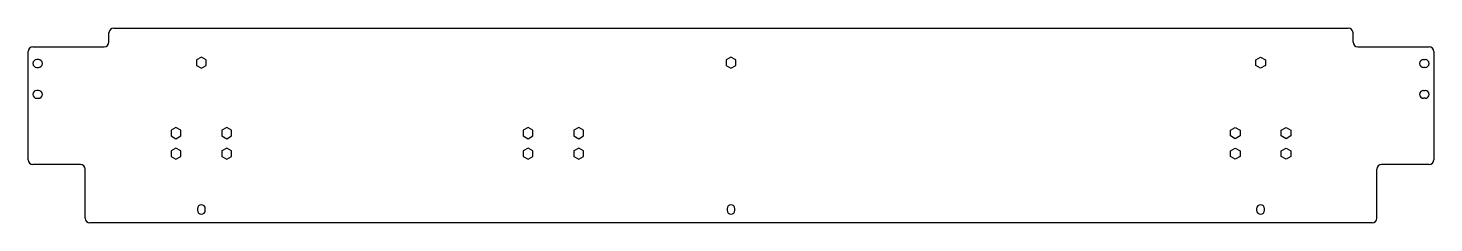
# Model space of a CAD drawing. Header units: millimetres. Extents: x 0 to 887, y 0 to 123.
import ezdxf

# ---------------------------------------------------------------- set-up
doc = ezdxf.new("R2010")
doc.units = ezdxf.units.MM

msp = doc.modelspace()

# ---------------------------------------------------------------- linework, layer by layer
at = {"color": 7, "linetype": 'Continuous', "lineweight": 25}
for p, q in [((51, 114.25), (51, 120.15)), ((54, 123.15), (832.51, 123.15)), ((835.51, 114.25), (835.51, 120.15)), ((0, 39.95), (0, 108.25)), ((3, 111.25), (48, 111.25)), ((838.51, 111.25), (883.51, 111.25)), ((886.51, 108.25), (886.51, 39.95)), ((6.5, 103.25), (5.5, 103.25)), ((5.5, 98.25), (6.5, 98.25)), ((109.25, 104.78), (106.2, 103.02)), ((106.2, 103.02), (106.2, 99.49)), ((106.2, 99.49), (109.25, 97.73)), ((112.3, 103.02), (109.25, 104.78)), ((109.25, 97.73), (112.3, 99.49)), ((112.3, 99.49), (112.3, 103.02)), ((443.25, 104.78), (440.2, 103.02)), ((440.2, 103.02), (440.2, 99.49)), ((440.2, 99.49), (443.25, 97.73)), ((446.3, 103.02), (443.25, 104.78)), ((443.25, 97.73), (446.3, 99.49)), ((446.3, 99.49), (446.3, 103.02)), ((774.2, 103.02), (777.25, 104.78)), ((774.2, 99.49), (774.2, 103.02)), ((777.25, 97.73), (774.2, 99.49)), ((777.25, 104.78), (780.3, 103.02)), ((780.3, 99.49), (777.25, 97.73)), ((780.3, 103.02), (780.3, 99.49)), ((880.01, 103.25), (881.01, 103.25)), ((881.01, 98.25), (880.01, 98.25)), ((6.5, 83.75), (5.5, 83.75)), ((880.01, 83.75), (881.01, 83.75)), ((5.5, 78.75), (6.5, 78.75)), ((881.01, 78.75), (880.01, 78.75)), ((93.25, 60.28), (90.2, 58.52)), ((90.2, 58.52), (90.2, 54.99)), ((90.2, 54.99), (93.25, 53.23)), ((96.3, 58.52), (93.25, 60.28)), ((93.25, 53.23), (96.3, 54.99)), ((96.3, 54.99), (96.3, 58.52)), ((125.25, 60.28), (122.2, 58.52)), ((122.2, 58.52), (122.2, 54.99)), ((122.2, 54.99), (125.25, 53.23)), ((128.3, 58.52), (125.25, 60.28)), ((125.25, 53.23), (128.3, 54.99)), ((128.3, 54.99), (128.3, 58.52)), ((315.25, 60.28), (312.2, 58.52)), ((312.2, 58.52), (312.2, 54.99)), ((312.2, 54.99), (315.25, 53.23)), ((318.3, 58.52), (315.25, 60.28)), ((315.25, 53.23), (318.3, 54.99)), ((318.3, 54.99), (318.3, 58.52)), ((347.25, 60.28), (344.2, 58.52)), ((344.2, 58.52), (344.2, 54.99)), ((344.2, 54.99), (347.25, 53.23)), ((350.3, 58.52), (347.25, 60.28)), ((347.25, 53.23), (350.3, 54.99)), ((350.3, 54.99), (350.3, 58.52)), ((758.2, 58.52), (761.25, 60.28)), ((758.2, 54.99), (758.2, 58.52)), ((761.25, 53.23), (758.2, 54.99)), ((761.25, 60.28), (764.3, 58.52)), ((764.3, 54.99), (761.25, 53.23)), ((764.3, 58.52), (764.3, 54.99)), ((790.2, 58.52), (793.25, 60.28)), ((790.2, 54.99), (790.2, 58.52)), ((793.25, 53.23), (790.2, 54.99)), ((793.25, 60.28), (796.3, 58.52)), ((796.3, 54.99), (793.25, 53.23)), ((796.3, 58.52), (796.3, 54.99)), ((93.25, 47.28), (90.2, 45.52)), ((90.2, 45.52), (90.2, 41.99)), ((96.3, 45.52), (93.25, 47.28)), ((96.3, 41.99), (96.3, 45.52)), ((125.25, 47.28), (122.2, 45.52)), ((122.2, 45.52), (122.2, 41.99)), ((128.3, 45.52), (125.25, 47.28)), ((128.3, 41.99), (128.3, 45.52)), ((315.25, 47.28), (312.2, 45.52)), ((312.2, 45.52), (312.2, 41.99)), ((318.3, 45.52), (315.25, 47.28)), ((318.3, 41.99), (318.3, 45.52)), ((347.25, 47.28), (344.2, 45.52)), ((344.2, 45.52), (344.2, 41.99)), ((350.3, 45.52), (347.25, 47.28)), ((350.3, 41.99), (350.3, 45.52)), ((758.2, 45.52), (761.25, 47.28)), ((758.2, 41.99), (758.2, 45.52)), ((761.25, 47.28), (764.3, 45.52)), ((764.3, 45.52), (764.3, 41.99)), ((790.2, 45.52), (793.25, 47.28)), ((790.2, 41.99), (790.2, 45.52)), ((793.25, 47.28), (796.3, 45.52)), ((796.3, 45.52), (796.3, 41.99)), ((33, 36.95), (3, 36.95)), ((90.2, 41.99), (93.25, 40.23)), ((93.25, 40.23), (96.3, 41.99)), ((122.2, 41.99), (125.25, 40.23)), ((125.25, 40.23), (128.3, 41.99)), ((312.2, 41.99), (315.25, 40.23)), ((315.25, 40.23), (318.3, 41.99)), ((344.2, 41.99), (347.25, 40.23)), ((347.25, 40.23), (350.3, 41.99)), ((761.25, 40.23), (758.2, 41.99)), ((764.3, 41.99), (761.25, 40.23)), ((793.25, 40.23), (790.2, 41.99)), ((796.3, 41.99), (793.25, 40.23)), ((883.51, 36.95), (853.51, 36.95)), ((36, 3), (36, 33.95)), ((850.51, 3), (850.51, 33.95)), ((106.75, 9), (106.75, 8)), ((111.75, 8), (111.75, 9)), ((440.75, 9), (440.75, 8)), ((445.75, 8), (445.75, 9)), ((774.75, 9), (774.75, 8)), ((779.75, 8), (779.75, 9)), ((847.51, 0), (39, 0))]:
    msp.add_line(p, q, dxfattribs=at)
for centre, radius, start, end in [((54, 120.15), 3, 90, 180), ((832.51, 120.15), 3, 0, 90), ((3, 108.25), 3, 90, 180), ((48, 114.25), 3, 270, 0), ((838.51, 114.25), 3, 180, 270), ((883.51, 108.25), 3, 0, 90), ((5.5, 100.75), 2.5, 90, 270), ((6.5, 100.75), 2.5, 270, 90), ((880.01, 100.75), 2.5, 90, 270), ((881.01, 100.75), 2.5, 270, 90), ((5.5, 81.25), 2.5, 90, 270), ((6.5, 81.25), 2.5, 270, 90), ((880.01, 81.25), 2.5, 90, 270), ((881.01, 81.25), 2.5, 270, 90), ((3, 39.95), 3, 180, 270), ((33, 33.95), 3, 0, 90), ((853.51, 33.95), 3, 90, 180), ((883.51, 39.95), 3, 270, 0), ((109.25, 9), 2.5, 0, 180), ((443.25, 9), 2.5, 0, 180), ((777.25, 9), 2.5, 0, 180), ((39, 3), 3, 180, 270), ((109.25, 8), 2.5, 180, 0), ((443.25, 8), 2.5, 180, 0), ((777.25, 8), 2.5, 180, 0), ((847.51, 3), 3, 270, 0)]:
    msp.add_arc(centre, radius, start, end, dxfattribs=at)

doc.saveas('drawing.dxf')
